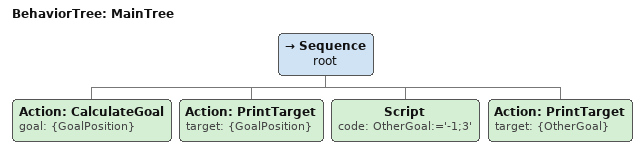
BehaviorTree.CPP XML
<root BTCPP_format="4">
    <BehaviorTree ID="MainTree">
        <Sequence name="root">
            <Action ID="CalculateGoal" goal="{GoalPosition}"/>
            <Action ID="PrintTarget" target="{GoalPosition}"/>
            <Script code=" OtherGoal:='-1;3' "/>
            <Action ID="PrintTarget" target="{OtherGoal}"/>
        </Sequence>
    </BehaviorTree>
</root>
